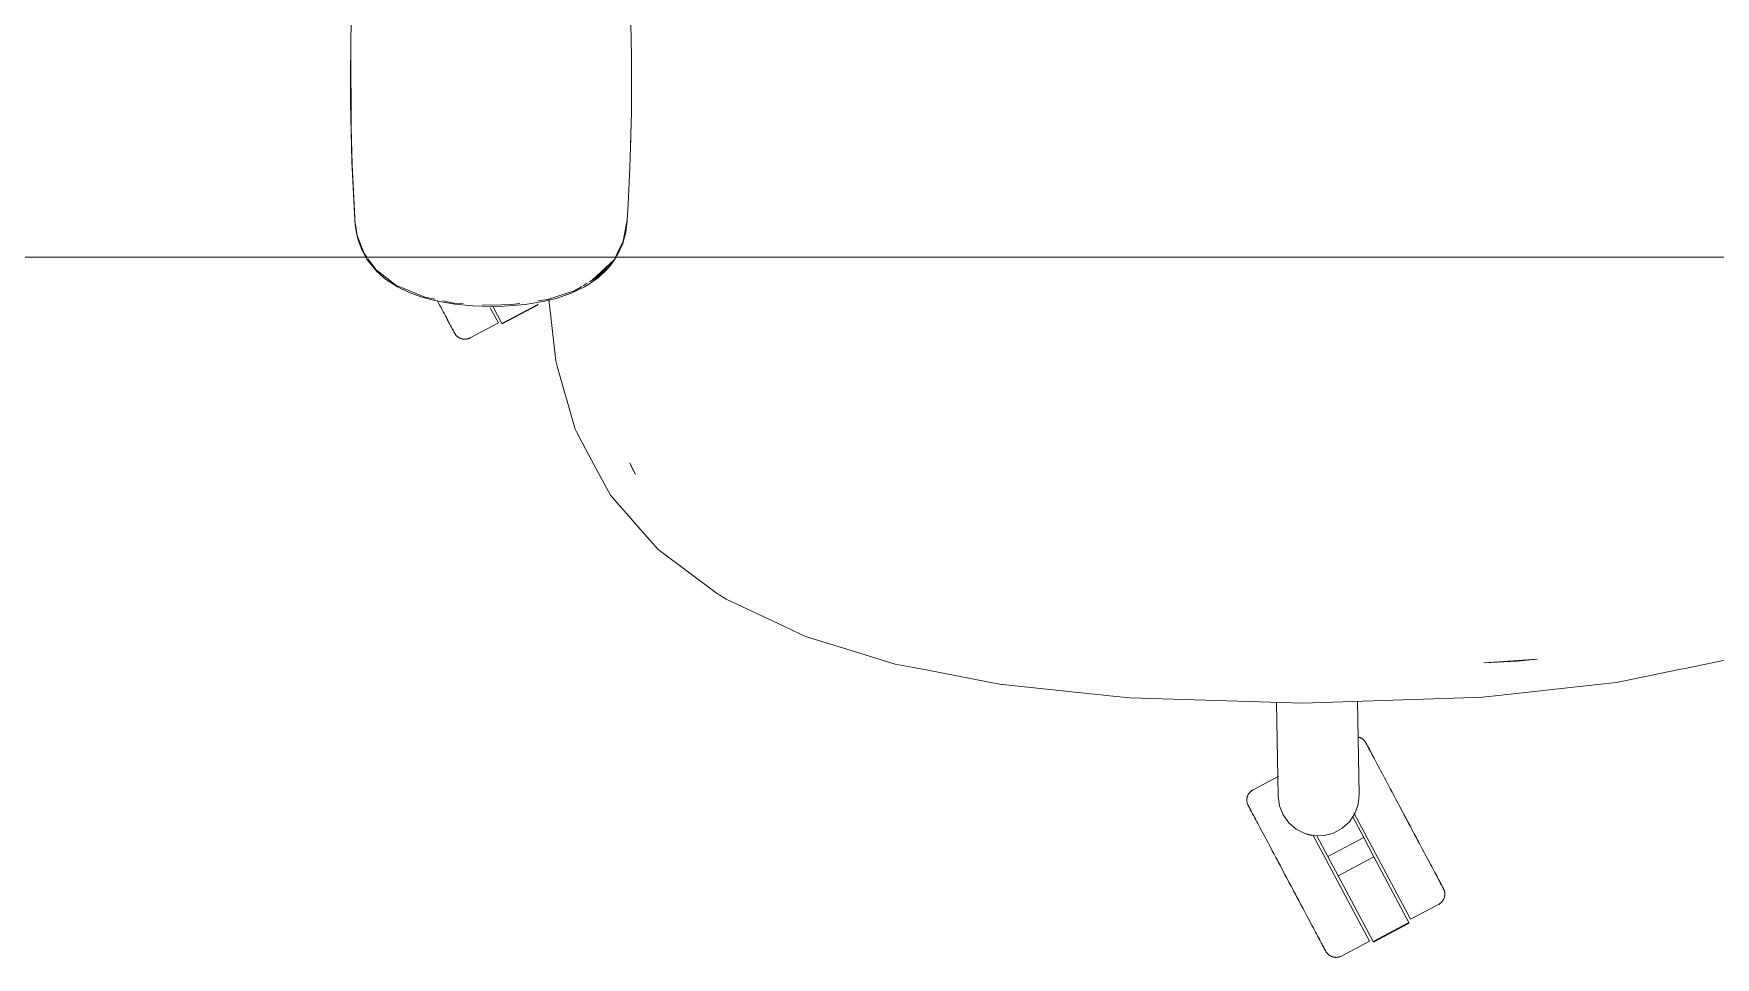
# Model space of a CAD drawing. Header units: millimetres. Extents: x 155927 to 326028, y -36033 to 97293.
# Drawn here: x 170437 to 171018, y 24744 to 25062 of the extents above; entities that cross this region are included whole.
import ezdxf

# ---------------------------------------------------------------- set-up
doc = ezdxf.new("R2010")
doc.units = ezdxf.units.MM
doc.header["$MEASUREMENT"] = 0
doc.layers.add('G-IMPT', color=8, linetype='CONTINUOUS', lineweight=9)
doc.layers.add('I-FURN', color=8, linetype='CONTINUOUS', lineweight=9)

msp = doc.modelspace()

# ---------------------------------------------------------------- linework, layer by layer
at = {"layer": 'G-IMPT'}
for p, q in [((170643.62, 25060.12), (170643.33, 25072.42)), ((170546.85, 25058.76), (170547.02, 25067.17)), ((170546.85, 25058.76), (170546.77, 25047.96)), ((170546.85, 25058.76), (170546.81, 25038.57)), ((170546.85, 25058.76), (170546.97, 25028.74)), ((170643.62, 25060.12), (170643.69, 25054.65)), ((170643.7, 25039.93), (170643.69, 25054.65)), ((170546.97, 25028.74), (170546.77, 25047.96)), ((170546.81, 25038.57), (170546.97, 25028.74)), ((170546.81, 25038.57), (170547.31, 25017.18)), ((170546.81, 25038.57), (170547.27, 25018.38)), ((170546.85, 25038.57), (170546.83, 25036.53)), ((170546.83, 25036.53), (170546.9, 25034.62)), ((170643.65, 25035.42), (170643.27, 25019.75)), ((170643.65, 25035.42), (170643.7, 25039.93)), ((170546.97, 25028.74), (170547.31, 25017.18)), ((170643.47, 25028.7), (170643.47, 25026.48)), ((170643.33, 25023.15), (170643.47, 25026.48)), ((170547.31, 25017.18), (170547.27, 25018.38)), ((170547.27, 25018.38), (170548.36, 24996.6)), ((170547.27, 25018.38), (170548.25, 24998.21)), ((170547.31, 25017.18), (170548.36, 24996.6)), ((170643.27, 25019.75), (170643.15, 25016.21)), ((170642.53, 25003.65), (170643.15, 25016.21)), ((170642.53, 25003.65), (170642.25, 24997.98)), ((170548.36, 24996.6), (170548.25, 24998.21)), ((170548.36, 24996.6), (170548.61, 24994.95)), ((170549.08, 24992.74), (170548.49, 24996.58)), ((170549.06, 24992.56), (170548.61, 24994.95)), ((170641.75, 24993.97), (170640.68, 24990.02)), ((170640.88, 24990.86), (170642.25, 24998.21)), ((170642.25, 24997.98), (170641.75, 24993.97)), ((170549.06, 24992.56), (170549.43, 24991.21)), ((170549.08, 24992.74), (170551.49, 24986.54)), ((170550.82, 24987.57), (170549.43, 24991.21)), ((170638.7, 24985.69), (170640.68, 24990.02)), ((170638.78, 24986.6), (170640.88, 24990.86)), ((170550.82, 24987.57), (170552.1, 24985.33)), ((170551.49, 24986.54), (170552.38, 24985.33)), ((170552.1, 24985.33), (170552.78, 24984.14)), ((170552.78, 24984.14), (170555.85, 24980.4)), ((170552.79, 24984.79), (170555.66, 24980.92)), ((170630.28, 24977.46), (170637.67, 24984.37)), ((170632.37, 24978.66), (170637.67, 24984.37)), ((170635.36, 24981.15), (170636.49, 24982.47)), ((170637.67, 24984.37), (170635.44, 24981.95)), ((170638.45, 24985.33), (170636.49, 24982.47)), ((170638.78, 24986.6), (170638.15, 24985.33)), ((170555.66, 24980.92), (170562.44, 24975.7)), ((170558.89, 24977.73), (170555.85, 24980.4)), ((170562.94, 24975.08), (170558.89, 24977.73)), ((170632.31, 24978.29), (170628.86, 24975.84)), ((170629.21, 24976.77), (170632.37, 24978.66)), ((170630.28, 24977.46), (170631.22, 24978.28)), ((170631.58, 24978.6), (170635.44, 24981.95)), ((170635.36, 24981.15), (170632.31, 24978.29)), ((170562.44, 24975.7), (170566.84, 24973.86)), ((170562.94, 24975.08), (170567.01, 24973.09)), ((170572.46, 24971.53), (170566.84, 24973.86)), ((170571.35, 24971.51), (170567.01, 24973.09)), ((170571.35, 24971.51), (170576.83, 24970.08)), ((170572.46, 24971.53), (170575.93, 24970.82)), ((170611.38, 24970.2), (170614.67, 24970.66)), ((170617.76, 24971.09), (170613.83, 24970.11)), ((170614.67, 24970.66), (170624.07, 24973.69)), ((170615.18, 24970.78), (170617.59, 24949.5)), ((170617.76, 24971.09), (170622.85, 24972.83)), ((170622.85, 24972.83), (170627.48, 24975.04)), ((170624.07, 24973.69), (170626.52, 24975.16)), ((170626.99, 24975.44), (170628.43, 24976.3)), ((170627.48, 24975.04), (170628.86, 24975.84)), ((170582.76, 24969.08), (170576.83, 24970.08)), ((170578.67, 24970.26), (170582.42, 24969.49)), ((170582.42, 24969.49), (170585.63, 24969.3)), ((170582.76, 24969.08), (170588.91, 24968.51)), ((170595.25, 24968.33), (170588.91, 24968.51)), ((170592.14, 24968.9), (170595.25, 24968.71)), ((170602.41, 24968.94), (170595.25, 24968.71)), ((170599.76, 24968.42), (170595.25, 24968.33)), ((170599.76, 24968.42), (170607.07, 24969)), ((170602.41, 24968.94), (170605.2, 24969.33)), ((170613.83, 24970.11), (170607.07, 24969)), ((170618.23, 24947.24), (170617.59, 24949.5)), ((170618.23, 24947.24), (170624.24, 24925.9)), ((170624.24, 24925.9), (170624.83, 24924.79)), ((170624.83, 24924.79), (170630.84, 24913.55)), ((170630.84, 24913.55), (170636.43, 24903.11)), ((170643.86, 24912.71), (170643.08, 24914.3)), ((170645.04, 24910.41), (170643.08, 24914.3)), ((170645.04, 24910.41), (170643.86, 24912.71)), ((170637.01, 24902.45), (170636.43, 24903.11)), ((170650.03, 24887.66), (170637.01, 24902.45)), ((170650.03, 24887.66), (170652.9, 24884.4)), ((170653.87, 24883.68), (170652.9, 24884.4)), ((170673.37, 24869.11), (170653.87, 24883.68)), ((170673.37, 24869.11), (170674.14, 24868.65)), ((170674.14, 24868.65), (170675.71, 24867.71)), ((170676.42, 24867.28), (170675.71, 24867.71)), ((170676.42, 24867.28), (170696.06, 24858.02)), ((170696.06, 24858.02), (170696.98, 24857.59)), ((170703.75, 24854.4), (170696.98, 24857.59)), ((170703.75, 24854.4), (170721.02, 24849.07)), ((170721.02, 24849.07), (170734.63, 24844.88)), ((170734.63, 24844.88), (170742.23, 24843.42)), ((170745.89, 24842.72), (170742.23, 24843.42)), ((170937.87, 24845.28), (170956.15, 24846.52)), ((170937.87, 24845.28), (170949.21, 24845.91)), ((170956.15, 24846.52), (170949.21, 24845.91)), ((171004.52, 24842.84), (171008.2, 24843.61)), ((171008.2, 24843.61), (171022.02, 24846.48)), ((170745.89, 24842.72), (170771.27, 24837.85)), ((170771.73, 24837.76), (170771.27, 24837.85)), ((170771.73, 24837.76), (170808.72, 24833.94)), ((170941.71, 24833.88), (170979.16, 24838.01)), ((170983.57, 24838.49), (170979.16, 24838.01)), ((171004.52, 24842.84), (170983.57, 24838.49)), ((170808.72, 24833.94), (170815.79, 24833.21)), ((170823.05, 24832.98), (170815.79, 24833.21)), ((170875.22, 24831.37), (170823.05, 24832.98)), ((170927.4, 24833.07), (170875.22, 24831.37)), ((170927.4, 24833.07), (170937.34, 24833.4)), ((170941.71, 24833.88), (170937.34, 24833.4))]:
    msp.add_line(p, q, dxfattribs=at)
at = {"layer": 'I-FURN'}
for p, q in [((171437.45, 24985.33), (169437.45, 24985.33)), ((169437.45, 24985.33), (171437.45, 24985.33)), ((170576.71, 24970.3), (170577.15, 24969.47)), ((170577.15, 24969.47), (170577.58, 24968.67)), ((170577.58, 24968.67), (170577.99, 24967.9)), ((170577.99, 24967.9), (170578.39, 24967.15)), ((170578.39, 24967.15), (170578.77, 24966.42)), ((170578.77, 24966.42), (170579.14, 24965.73)), ((170579.14, 24965.73), (170579.49, 24965.07)), ((170579.49, 24965.07), (170579.83, 24964.43)), ((170597.79, 24962.61), (170594.99, 24967.86)), ((170599.02, 24962.43), (170595.94, 24968.21)), ((170611.38, 24969), (170599.02, 24962.43)), ((170599.11, 24962.26), (170611.47, 24968.83)), ((170611.33, 24969.1), (170611.38, 24969)), ((170579.83, 24964.43), (170580.15, 24963.83)), ((170580.31, 24963.52), (170580, 24964.1)), ((170580.15, 24963.83), (170580.45, 24963.26)), ((170580.61, 24962.97), (170580.31, 24963.52)), ((170580.45, 24963.26), (170580.74, 24962.73)), ((170580.88, 24962.45), (170580.61, 24962.97)), ((170580.74, 24962.73), (170581, 24962.23)), ((170581.14, 24961.97), (170580.88, 24962.45)), ((170581, 24962.23), (170581.25, 24961.76)), ((170581.38, 24961.52), (170581.14, 24961.97)), ((170581.25, 24961.76), (170581.48, 24961.33)), ((170581.59, 24961.11), (170581.38, 24961.52)), ((170581.48, 24961.33), (170581.69, 24960.94)), ((170581.79, 24960.74), (170581.59, 24961.11)), ((170581.69, 24960.94), (170581.88, 24960.58)), ((170581.97, 24960.41), (170581.79, 24960.74)), ((170581.88, 24960.58), (170582.05, 24960.26)), ((170582.13, 24960.11), (170581.97, 24960.41)), ((170582.05, 24960.26), (170582.19, 24959.98)), ((170582.27, 24959.85), (170582.13, 24960.11)), ((170582.19, 24959.98), (170582.32, 24959.74)), ((170582.38, 24959.63), (170582.27, 24959.85)), ((170582.32, 24959.74), (170582.43, 24959.54)), ((170582.48, 24959.45), (170582.38, 24959.63)), ((170582.43, 24959.54), (170582.52, 24959.38)), ((170582.55, 24959.31), (170582.48, 24959.45)), ((170582.52, 24959.38), (170582.58, 24959.26)), ((170582.61, 24959.21), (170582.55, 24959.31)), ((170582.58, 24959.26), (170582.62, 24959.18)), ((170582.64, 24959.15), (170582.61, 24959.21)), ((170582.62, 24959.18), (170582.65, 24959.14)), ((170582.65, 24959.13), (170582.64, 24959.15)), ((170582.65, 24959.14), (170582.65, 24959.13)), ((170582.67, 24959.09), (170582.65, 24959.13)), ((170582.75, 24958.95), (170582.67, 24959.09)), ((170588.1, 24957.46), (170597.79, 24962.61)), ((170582.84, 24958.81), (170582.75, 24958.95)), ((170582.93, 24958.68), (170582.84, 24958.81)), ((170583.02, 24958.55), (170582.93, 24958.68)), ((170583.12, 24958.43), (170583.02, 24958.55)), ((170583.23, 24958.31), (170583.12, 24958.43)), ((170583.34, 24958.19), (170583.23, 24958.31)), ((170583.46, 24958.08), (170583.34, 24958.19)), ((170583.58, 24957.97), (170583.46, 24958.08)), ((170583.7, 24957.87), (170583.58, 24957.97)), ((170583.83, 24957.77), (170583.7, 24957.87)), ((170583.96, 24957.68), (170583.83, 24957.77)), ((170584.1, 24957.59), (170583.96, 24957.68)), ((170584.24, 24957.51), (170584.1, 24957.59)), ((170584.38, 24957.43), (170584.24, 24957.51)), ((170584.52, 24957.36), (170584.38, 24957.43)), ((170584.67, 24957.3), (170584.52, 24957.36)), ((170584.82, 24957.24), (170584.67, 24957.3)), ((170584.97, 24957.18), (170584.82, 24957.24)), ((170585.13, 24957.14), (170584.97, 24957.18)), ((170585.28, 24957.1), (170585.13, 24957.14)), ((170585.44, 24957.06), (170585.28, 24957.1)), ((170585.6, 24957.04), (170585.44, 24957.06)), ((170585.76, 24957.02), (170585.6, 24957.04)), ((170585.92, 24957), (170585.76, 24957.02)), ((170586.08, 24956.99), (170585.92, 24957)), ((170586.24, 24956.99), (170586.08, 24956.99)), ((170586.4, 24957), (170586.24, 24956.99)), ((170586.56, 24957.01), (170586.4, 24957)), ((170586.72, 24957.02), (170586.56, 24957.01)), ((170586.88, 24957.05), (170586.72, 24957.02)), ((170587.04, 24957.08), (170586.88, 24957.05)), ((170587.2, 24957.11), (170587.04, 24957.08)), ((170587.36, 24957.16), (170587.2, 24957.11)), ((170587.51, 24957.21), (170587.36, 24957.16)), ((170587.66, 24957.26), (170587.51, 24957.21)), ((170587.81, 24957.32), (170587.66, 24957.26)), ((170587.96, 24957.39), (170587.81, 24957.32)), ((170588.1, 24957.46), (170587.96, 24957.39)), ((170866.75, 24799.31), (170866.19, 24831.65)), ((170894.17, 24831.99), (170894.74, 24799.8)), ((170894.44, 24819.67), (170894.6, 24819.63)), ((170894.6, 24819.63), (170894.75, 24819.58)), ((170894.75, 24819.58), (170894.91, 24819.53)), ((170894.91, 24819.53), (170895.06, 24819.47)), ((170895.06, 24819.47), (170895.21, 24819.41)), ((170895.21, 24819.41), (170895.35, 24819.34)), ((170895.35, 24819.34), (170895.49, 24819.26)), ((170895.49, 24819.26), (170895.63, 24819.18)), ((170895.63, 24819.18), (170895.77, 24819.09)), ((170895.77, 24819.09), (170895.9, 24819)), ((170895.9, 24819), (170896.03, 24818.9)), ((170896.03, 24818.9), (170896.15, 24818.8)), ((170896.15, 24818.8), (170896.27, 24818.69)), ((170896.27, 24818.69), (170896.39, 24818.58)), ((170896.39, 24818.58), (170896.5, 24818.46)), ((170896.5, 24818.46), (170896.6, 24818.34)), ((170896.6, 24818.34), (170896.71, 24818.22)), ((170896.71, 24818.22), (170896.8, 24818.09)), ((170896.8, 24818.09), (170896.89, 24817.96)), ((170896.89, 24817.96), (170896.98, 24817.82)), ((170896.98, 24817.82), (170897.06, 24817.68)), ((170897.06, 24817.68), (170897.08, 24817.64)), ((170897.08, 24817.64), (170897.09, 24817.62)), ((170897.08, 24817.63), (170897.08, 24817.64)), ((170897.1, 24817.59), (170897.08, 24817.63)), ((170897.09, 24817.62), (170897.12, 24817.56)), ((170897.15, 24817.51), (170897.1, 24817.59)), ((170897.12, 24817.56), (170897.17, 24817.46)), ((170897.21, 24817.39), (170897.15, 24817.51)), ((170897.17, 24817.46), (170897.25, 24817.32)), ((170897.3, 24817.23), (170897.21, 24817.39)), ((170897.25, 24817.32), (170897.35, 24817.14)), ((170897.41, 24817.03), (170897.3, 24817.23)), ((170897.35, 24817.14), (170897.46, 24816.92)), ((170897.53, 24816.79), (170897.41, 24817.03)), ((170897.46, 24816.92), (170897.6, 24816.66)), ((170897.68, 24816.51), (170897.53, 24816.79)), ((170897.6, 24816.66), (170897.76, 24816.36)), ((170897.85, 24816.19), (170897.68, 24816.51)), ((170897.76, 24816.36), (170897.94, 24816.03)), ((170898.04, 24815.83), (170897.85, 24816.19)), ((170897.94, 24816.03), (170898.13, 24815.66)), ((170898.25, 24815.44), (170898.04, 24815.83)), ((170898.13, 24815.66), (170898.35, 24815.25)), ((170898.48, 24815.01), (170898.25, 24815.44)), ((170898.35, 24815.25), (170898.59, 24814.8)), ((170898.73, 24814.54), (170898.48, 24815.01)), ((170898.59, 24814.8), (170898.85, 24814.32)), ((170898.99, 24814.04), (170898.73, 24814.54)), ((170898.85, 24814.32), (170899.12, 24813.8)), ((170899.28, 24813.51), (170898.99, 24814.04)), ((170899.12, 24813.8), (170899.41, 24813.25)), ((170899.58, 24812.94), (170899.28, 24813.51)), ((170899.41, 24813.25), (170899.72, 24812.67)), ((170899.9, 24812.34), (170899.58, 24812.94)), ((170900.24, 24811.7), (170899.9, 24812.34)), ((170900.59, 24811.04), (170900.24, 24811.7)), ((170900.96, 24810.35), (170900.59, 24811.04)), ((170901.34, 24809.62), (170900.96, 24810.35)), ((170901.74, 24808.87), (170901.34, 24809.62)), ((170902.15, 24808.1), (170901.74, 24808.87)), ((170866.97, 24806.2), (170858.13, 24801.5)), ((170902.58, 24807.3), (170902.15, 24808.1)), ((170903.02, 24806.47), (170902.58, 24807.3)), ((170903.47, 24805.63), (170903.02, 24806.47)), ((170903.93, 24804.76), (170903.47, 24805.63)), ((170904.4, 24803.87), (170903.93, 24804.76)), ((170904.88, 24802.96), (170904.4, 24803.87)), ((170904.62, 24803.46), (170905.11, 24802.54)), ((170905.37, 24802.04), (170904.88, 24802.96)), ((170905.11, 24802.54), (170905.6, 24801.61)), ((170855.99, 24798.06), (170856, 24798.22)), ((170855.99, 24797.9), (170855.99, 24798.06)), ((170856, 24797.74), (170855.99, 24797.9)), ((170856, 24798.22), (170856.02, 24798.38)), ((170856.01, 24797.58), (170856, 24797.74)), ((170856.02, 24797.42), (170856.01, 24797.58)), ((170856.02, 24798.38), (170856.04, 24798.54)), ((170856.05, 24797.26), (170856.02, 24797.42)), ((170856.04, 24798.54), (170856.07, 24798.7)), ((170856.08, 24797.1), (170856.05, 24797.26)), ((170856.07, 24798.7), (170856.1, 24798.86)), ((170856.12, 24796.94), (170856.08, 24797.1)), ((170856.1, 24798.86), (170856.14, 24799.02)), ((170856.16, 24796.79), (170856.12, 24796.94)), ((170856.14, 24799.02), (170856.19, 24799.17)), ((170856.21, 24796.64), (170856.16, 24796.79)), ((170856.19, 24799.17), (170856.24, 24799.32)), ((170856.26, 24796.48), (170856.21, 24796.64)), ((170856.24, 24799.32), (170856.3, 24799.47)), ((170856.3, 24799.47), (170856.36, 24799.62)), ((170856.36, 24799.62), (170856.43, 24799.77)), ((170856.43, 24799.77), (170856.51, 24799.91)), ((170856.51, 24799.91), (170856.59, 24800.05)), ((170856.59, 24800.05), (170856.68, 24800.18)), ((170856.68, 24800.18), (170856.77, 24800.32)), ((170856.77, 24800.32), (170856.87, 24800.44)), ((170856.87, 24800.44), (170856.97, 24800.57)), ((170856.97, 24800.57), (170857.08, 24800.69)), ((170857.08, 24800.69), (170857.19, 24800.8)), ((170857.19, 24800.8), (170857.31, 24800.91)), ((170857.31, 24800.91), (170857.43, 24801.02)), ((170857.43, 24801.02), (170857.55, 24801.12)), ((170857.55, 24801.12), (170857.68, 24801.22)), ((170857.68, 24801.22), (170857.81, 24801.31)), ((170857.81, 24801.31), (170857.95, 24801.39)), ((170857.95, 24801.39), (170858.09, 24801.47)), ((170858.09, 24801.47), (170858.13, 24801.5)), ((170867.22, 24795.97), (170866.75, 24799.31)), ((170894.74, 24799.8), (170894.39, 24796.44)), ((170905.87, 24801.1), (170905.37, 24802.04)), ((170905.6, 24801.61), (170906.1, 24800.67)), ((170906.38, 24800.15), (170905.87, 24801.1)), ((170906.1, 24800.67), (170906.61, 24799.71)), ((170906.89, 24799.19), (170906.38, 24800.15)), ((170906.61, 24799.71), (170907.13, 24798.74)), ((170907.41, 24798.21), (170906.89, 24799.19)), ((170907.13, 24798.74), (170907.65, 24797.76)), ((170907.93, 24797.23), (170907.41, 24798.21)), ((170907.65, 24797.76), (170908.17, 24796.78)), ((170908.46, 24796.24), (170907.93, 24797.23)), ((170908.17, 24796.78), (170908.7, 24795.78)), ((170856.32, 24796.34), (170856.26, 24796.48)), ((170856.39, 24796.19), (170856.32, 24796.34)), ((170856.46, 24796.04), (170856.39, 24796.19)), ((170856.47, 24796.04), (170856.46, 24796.04)), ((170856.46, 24796.04), (170856.47, 24796.02)), ((170856.49, 24796), (170856.47, 24796.04)), ((170856.47, 24796.02), (170856.51, 24795.96)), ((170856.53, 24795.92), (170856.49, 24796)), ((170856.51, 24795.96), (170856.56, 24795.86)), ((170856.6, 24795.79), (170856.53, 24795.92)), ((170856.56, 24795.86), (170856.63, 24795.72)), ((170856.68, 24795.63), (170856.6, 24795.79)), ((170856.63, 24795.72), (170856.73, 24795.54)), ((170856.79, 24795.43), (170856.68, 24795.63)), ((170856.73, 24795.54), (170856.85, 24795.32)), ((170856.92, 24795.19), (170856.79, 24795.43)), ((170856.85, 24795.32), (170856.98, 24795.07)), ((170857.07, 24794.91), (170856.92, 24795.19)), ((170856.98, 24795.07), (170857.14, 24794.77)), ((170857.24, 24794.59), (170857.07, 24794.91)), ((170857.14, 24794.77), (170857.32, 24794.43)), ((170857.42, 24794.24), (170857.24, 24794.59)), ((170857.32, 24794.43), (170857.52, 24794.06)), ((170857.63, 24793.84), (170857.42, 24794.24)), ((170857.52, 24794.06), (170857.74, 24793.65)), ((170857.86, 24793.41), (170857.63, 24793.84)), ((170857.74, 24793.65), (170857.97, 24793.2)), ((170858.11, 24792.95), (170857.86, 24793.41)), ((170857.97, 24793.2), (170858.23, 24792.72)), ((170858.38, 24792.45), (170858.11, 24792.95)), ((170858.23, 24792.72), (170858.5, 24792.21)), ((170858.66, 24791.91), (170858.38, 24792.45)), ((170858.5, 24792.21), (170858.8, 24791.65)), ((170858.96, 24791.34), (170858.66, 24791.91)), ((170858.8, 24791.65), (170859.11, 24791.07)), ((170859.11, 24791.07), (170859.44, 24790.45)), ((170868.47, 24792.83), (170867.22, 24795.97)), ((170870.43, 24790.09), (170868.47, 24792.83)), ((170893.25, 24793.27), (170891.38, 24790.46)), ((170892.52, 24792.14), (170896.32, 24784.99)), ((170912.46, 24756.77), (170892.92, 24793.51)), ((170894.39, 24796.44), (170893.25, 24793.27)), ((170908.99, 24795.24), (170908.46, 24796.24)), ((170908.7, 24795.78), (170909.23, 24794.78)), ((170909.52, 24794.24), (170908.99, 24795.24)), ((170909.23, 24794.78), (170909.77, 24793.78)), ((170910.05, 24793.24), (170909.52, 24794.24)), ((170909.77, 24793.78), (170910.3, 24792.77)), ((170910.59, 24792.23), (170910.05, 24793.24)), ((170910.3, 24792.77), (170910.83, 24791.77)), ((170911.12, 24791.23), (170910.59, 24792.23)), ((170910.83, 24791.77), (170911.37, 24790.77)), ((170911.66, 24790.22), (170911.12, 24791.23)), ((170859.44, 24790.45), (170859.78, 24789.81)), ((170859.78, 24789.81), (170860.14, 24789.13)), ((170860.14, 24789.13), (170860.52, 24788.42)), ((170860.52, 24788.42), (170860.91, 24787.69)), ((170860.91, 24787.69), (170861.31, 24786.92)), ((170861.31, 24786.92), (170861.73, 24786.14)), ((170861.73, 24786.14), (170862.16, 24785.32)), ((170862.16, 24785.32), (170862.61, 24784.49)), ((170873, 24787.9), (170870.43, 24790.09)), ((170876.01, 24786.38), (170873, 24787.9)), ((170879.3, 24785.63), (170876.01, 24786.38)), ((170898.33, 24749.25), (170878.81, 24785.97)), ((170882.67, 24785.69), (170879.3, 24785.63)), ((170883.96, 24778.42), (170880.16, 24785.56)), ((170885.93, 24786.56), (170882.67, 24785.69)), ((170888.89, 24788.18), (170885.93, 24786.56)), ((170891.38, 24790.46), (170888.89, 24788.18)), ((170911.37, 24790.77), (170911.9, 24789.76)), ((170912.19, 24789.22), (170911.66, 24790.22)), ((170911.9, 24789.76), (170912.43, 24788.77)), ((170912.72, 24788.23), (170912.19, 24789.22)), ((170912.43, 24788.77), (170912.96, 24787.78)), ((170913.24, 24787.24), (170912.72, 24788.23)), ((170912.96, 24787.78), (170913.48, 24786.79)), ((170913.76, 24786.26), (170913.24, 24787.24)), ((170913.48, 24786.79), (170914, 24785.82)), ((170914.28, 24785.3), (170913.76, 24786.26)), ((170914, 24785.82), (170914.51, 24784.85)), ((170914.79, 24784.34), (170914.28, 24785.3)), ((170862.85, 24784.03), (170862.4, 24784.88)), ((170862.61, 24784.49), (170863.06, 24783.63)), ((170863.31, 24783.16), (170862.85, 24784.03)), ((170863.06, 24783.63), (170863.53, 24782.76)), ((170863.79, 24782.27), (170863.31, 24783.16)), ((170863.53, 24782.76), (170864.01, 24781.86)), ((170864.27, 24781.37), (170863.79, 24782.27)), ((170864.01, 24781.86), (170864.49, 24780.95)), ((170864.76, 24780.45), (170864.27, 24781.37)), ((170864.49, 24780.95), (170864.99, 24780.02)), ((170865.26, 24779.51), (170864.76, 24780.45)), ((170864.99, 24780.02), (170865.49, 24779.07)), ((170865.76, 24778.56), (170865.26, 24779.51)), ((170896.32, 24784.99), (170883.96, 24778.42)), ((170896.32, 24784.99), (170899.85, 24778.35)), ((170914.51, 24784.85), (170915.02, 24783.9)), ((170915.29, 24783.39), (170914.79, 24784.34)), ((170915.02, 24783.9), (170915.52, 24782.96)), ((170915.78, 24782.46), (170915.29, 24783.39)), ((170915.52, 24782.96), (170916.01, 24782.04)), ((170916.27, 24781.55), (170915.78, 24782.46)), ((170916.01, 24782.04), (170916.49, 24781.14)), ((170916.74, 24780.66), (170916.27, 24781.55)), ((170916.49, 24781.14), (170916.96, 24780.25)), ((170917.21, 24779.78), (170916.74, 24780.66)), ((170916.96, 24780.25), (170917.42, 24779.38)), ((170917.67, 24778.92), (170917.21, 24779.78)), ((170917.42, 24779.38), (170917.87, 24778.53)), ((170865.49, 24779.07), (170866, 24778.11)), ((170866.27, 24777.59), (170865.76, 24778.56)), ((170866, 24778.11), (170866.51, 24777.15)), ((170866.79, 24776.62), (170866.27, 24777.59)), ((170866.51, 24777.15), (170867.03, 24776.17)), ((170867.32, 24775.64), (170866.79, 24776.62)), ((170867.03, 24776.17), (170867.56, 24775.18)), ((170867.84, 24774.64), (170867.32, 24775.64)), ((170867.56, 24775.18), (170868.09, 24774.19)), ((170868.37, 24773.65), (170867.84, 24774.64)), ((170868.09, 24774.19), (170868.62, 24773.19)), ((170868.9, 24772.65), (170868.37, 24773.65)), ((170887.49, 24771.78), (170883.96, 24778.42)), ((170899.85, 24778.35), (170887.49, 24771.78)), ((170899.85, 24778.35), (170911.92, 24755.64)), ((170918.11, 24778.09), (170917.67, 24778.92)), ((170918.54, 24777.27), (170918.11, 24778.09)), ((170918.96, 24776.49), (170918.54, 24777.27)), ((170919.37, 24775.73), (170918.96, 24776.49)), ((170919.76, 24774.99), (170919.37, 24775.73)), ((170920.13, 24774.28), (170919.76, 24774.99)), ((170920.49, 24773.6), (170920.13, 24774.28)), ((170920.84, 24772.96), (170920.49, 24773.6)), ((170868.62, 24773.19), (170869.15, 24772.18)), ((170869.44, 24771.64), (170868.9, 24772.65)), ((170869.15, 24772.18), (170869.68, 24771.18)), ((170869.97, 24770.64), (170869.44, 24771.64)), ((170869.68, 24771.18), (170870.22, 24770.17)), ((170870.51, 24769.63), (170869.97, 24770.64)), ((170870.22, 24770.17), (170870.75, 24769.17)), ((170871.04, 24768.63), (170870.51, 24769.63)), ((170870.75, 24769.17), (170871.29, 24768.17)), ((170871.57, 24767.63), (170871.04, 24768.63)), ((170871.29, 24768.17), (170871.82, 24767.17)), ((170872.1, 24766.64), (170871.57, 24767.63)), ((170899.56, 24749.07), (170887.49, 24771.78)), ((170921.17, 24772.34), (170920.84, 24772.96)), ((170921.48, 24771.76), (170921.17, 24772.34)), ((170921.31, 24772.07), (170921.61, 24771.5)), ((170921.77, 24771.21), (170921.48, 24771.76)), ((170921.61, 24771.5), (170921.9, 24770.96)), ((170922.04, 24770.69), (170921.77, 24771.21)), ((170921.9, 24770.96), (170922.16, 24770.46)), ((170922.3, 24770.21), (170922.04, 24770.69)), ((170922.16, 24770.46), (170922.41, 24770)), ((170922.54, 24769.76), (170922.3, 24770.21)), ((170922.41, 24770), (170922.64, 24769.57)), ((170922.76, 24769.35), (170922.54, 24769.76)), ((170922.64, 24769.57), (170922.85, 24769.17)), ((170922.95, 24768.98), (170922.76, 24769.35)), ((170922.85, 24769.17), (170923.04, 24768.82)), ((170923.13, 24768.64), (170922.95, 24768.98)), ((170923.04, 24768.82), (170923.21, 24768.5)), ((170923.29, 24768.34), (170923.13, 24768.64)), ((170923.21, 24768.5), (170923.36, 24768.22)), ((170923.43, 24768.09), (170923.29, 24768.34)), ((170923.36, 24768.22), (170923.48, 24767.98)), ((170923.54, 24767.87), (170923.43, 24768.09)), ((170923.48, 24767.98), (170923.59, 24767.78)), ((170923.64, 24767.69), (170923.54, 24767.87)), ((170923.59, 24767.78), (170923.68, 24767.62)), ((170923.71, 24767.55), (170923.64, 24767.69)), ((170923.68, 24767.62), (170923.74, 24767.5)), ((170871.82, 24767.17), (170872.34, 24766.18)), ((170872.63, 24765.65), (170872.1, 24766.64)), ((170872.34, 24766.18), (170872.87, 24765.2)), ((170873.15, 24764.67), (170872.63, 24765.65)), ((170872.87, 24765.2), (170873.38, 24764.22)), ((170873.66, 24763.7), (170873.15, 24764.67)), ((170873.38, 24764.22), (170873.9, 24763.26)), ((170874.17, 24762.74), (170873.66, 24763.7)), ((170873.9, 24763.26), (170874.4, 24762.31)), ((170874.67, 24761.8), (170874.17, 24762.74)), ((170874.4, 24762.31), (170874.9, 24761.37)), ((170875.17, 24760.87), (170874.67, 24761.8)), ((170912.46, 24756.77), (170922.14, 24761.92)), ((170922.18, 24761.94), (170922.14, 24761.92)), ((170922.32, 24762.02), (170922.18, 24761.94)), ((170922.46, 24762.1), (170922.32, 24762.02)), ((170922.59, 24762.19), (170922.46, 24762.1)), ((170922.72, 24762.29), (170922.59, 24762.19)), ((170922.85, 24762.39), (170922.72, 24762.29)), ((170922.97, 24762.5), (170922.85, 24762.39)), ((170923.08, 24762.61), (170922.97, 24762.5)), ((170923.2, 24762.72), (170923.08, 24762.61)), ((170923.3, 24762.84), (170923.2, 24762.72)), ((170923.41, 24762.97), (170923.3, 24762.84)), ((170923.51, 24763.1), (170923.41, 24762.97)), ((170923.6, 24763.23), (170923.51, 24763.1)), ((170923.68, 24763.36), (170923.6, 24763.23)), ((170923.77, 24763.5), (170923.68, 24763.36)), ((170923.77, 24767.45), (170923.71, 24767.55)), ((170923.74, 24767.5), (170923.78, 24767.41)), ((170923.8, 24767.39), (170923.77, 24767.45)), ((170923.84, 24763.64), (170923.77, 24763.5)), ((170923.78, 24767.41), (170923.81, 24767.37)), ((170923.81, 24767.37), (170923.8, 24767.39)), ((170923.81, 24767.37), (170923.88, 24767.22)), ((170923.81, 24767.37), (170923.81, 24767.37)), ((170923.91, 24763.79), (170923.84, 24763.64)), ((170923.88, 24767.22), (170923.95, 24767.08)), ((170923.98, 24763.94), (170923.91, 24763.79)), ((170923.95, 24767.08), (170924.01, 24766.93)), ((170924.04, 24764.09), (170923.98, 24763.94)), ((170924.01, 24766.93), (170924.07, 24766.77)), ((170924.09, 24764.24), (170924.04, 24764.09)), ((170924.07, 24766.77), (170924.12, 24766.62)), ((170924.13, 24764.39), (170924.09, 24764.24)), ((170924.12, 24766.62), (170924.16, 24766.47)), ((170924.17, 24764.55), (170924.13, 24764.39)), ((170924.16, 24766.47), (170924.19, 24766.31)), ((170924.21, 24764.71), (170924.17, 24764.55)), ((170924.19, 24766.31), (170924.22, 24766.15)), ((170924.24, 24764.87), (170924.21, 24764.71)), ((170924.22, 24766.15), (170924.25, 24765.99)), ((170924.26, 24765.03), (170924.24, 24764.87)), ((170924.25, 24765.99), (170924.27, 24765.83)), ((170924.27, 24765.19), (170924.26, 24765.03)), ((170924.27, 24765.83), (170924.28, 24765.67)), ((170924.28, 24765.35), (170924.27, 24765.19)), ((170924.28, 24765.67), (170924.28, 24765.51)), ((170924.28, 24765.51), (170924.28, 24765.35)), ((170874.9, 24761.37), (170875.39, 24760.45)), ((170875.65, 24759.96), (170875.17, 24760.87)), ((170875.39, 24760.45), (170875.87, 24759.54)), ((170875.87, 24759.54), (170876.34, 24758.65)), ((170876.34, 24758.65), (170876.81, 24757.79)), ((170876.81, 24757.79), (170877.26, 24756.94)), ((170877.26, 24756.94), (170877.69, 24756.11)), ((170877.69, 24756.11), (170878.12, 24755.31)), ((170878.12, 24755.31), (170878.53, 24754.54)), ((170878.53, 24754.54), (170878.93, 24753.79)), ((170878.93, 24753.79), (170879.32, 24753.07)), ((170879.32, 24753.07), (170879.68, 24752.37)), ((170879.68, 24752.37), (170880.04, 24751.71)), ((170880.04, 24751.71), (170880.37, 24751.07)), ((170880.37, 24751.07), (170880.69, 24750.47)), ((170880.86, 24750.16), (170880.55, 24750.75)), ((170880.69, 24750.47), (170881, 24749.9)), ((170911.92, 24755.64), (170899.56, 24749.07)), ((170899.65, 24748.9), (170912.01, 24755.47)), ((170881.15, 24749.61), (170880.86, 24750.16)), ((170881, 24749.9), (170881.28, 24749.37)), ((170881.43, 24749.09), (170881.15, 24749.61)), ((170881.28, 24749.37), (170881.55, 24748.87)), ((170881.68, 24748.61), (170881.43, 24749.09)), ((170881.55, 24748.87), (170881.8, 24748.4)), ((170881.92, 24748.16), (170881.68, 24748.61)), ((170881.8, 24748.4), (170882.02, 24747.97)), ((170882.14, 24747.75), (170881.92, 24748.16)), ((170882.02, 24747.97), (170882.23, 24747.58)), ((170882.34, 24747.38), (170882.14, 24747.75)), ((170882.23, 24747.58), (170882.42, 24747.22)), ((170882.52, 24747.05), (170882.34, 24747.38)), ((170882.42, 24747.22), (170882.59, 24746.9)), ((170882.67, 24746.75), (170882.52, 24747.05)), ((170882.59, 24746.9), (170882.74, 24746.63)), ((170882.81, 24746.49), (170882.67, 24746.75)), ((170882.74, 24746.63), (170882.87, 24746.38)), ((170882.93, 24746.27), (170882.81, 24746.49)), ((170882.87, 24746.38), (170882.97, 24746.18)), ((170883.02, 24746.09), (170882.93, 24746.27)), ((170882.97, 24746.18), (170883.06, 24746.02)), ((170883.1, 24745.95), (170883.02, 24746.09)), ((170883.06, 24746.02), (170883.13, 24745.9)), ((170883.15, 24745.85), (170883.1, 24745.95)), ((170883.13, 24745.9), (170883.17, 24745.82)), ((170883.18, 24745.79), (170883.15, 24745.85)), ((170883.17, 24745.82), (170883.19, 24745.78)), ((170883.19, 24745.77), (170883.18, 24745.79)), ((170883.19, 24745.78), (170883.19, 24745.77)), ((170883.22, 24745.73), (170883.19, 24745.77)), ((170883.3, 24745.59), (170883.22, 24745.73)), ((170883.38, 24745.46), (170883.3, 24745.59)), ((170883.47, 24745.32), (170883.38, 24745.46)), ((170883.57, 24745.19), (170883.47, 24745.32)), ((170883.67, 24745.07), (170883.57, 24745.19)), ((170883.78, 24744.95), (170883.67, 24745.07)), ((170883.89, 24744.83), (170883.78, 24744.95)), ((170884, 24744.72), (170883.89, 24744.83)), ((170884.12, 24744.61), (170884, 24744.72)), ((170884.25, 24744.51), (170884.12, 24744.61)), ((170884.37, 24744.41), (170884.25, 24744.51)), ((170884.51, 24744.32), (170884.37, 24744.41)), ((170888.65, 24744.1), (170898.33, 24749.25)), ((170884.64, 24744.23), (170884.51, 24744.32)), ((170884.78, 24744.15), (170884.64, 24744.23)), ((170884.92, 24744.07), (170884.78, 24744.15)), ((170885.07, 24744), (170884.92, 24744.07)), ((170885.22, 24743.94), (170885.07, 24744)), ((170885.37, 24743.88), (170885.22, 24743.94)), ((170885.52, 24743.83), (170885.37, 24743.88)), ((170885.67, 24743.78), (170885.52, 24743.83)), ((170885.83, 24743.74), (170885.67, 24743.78)), ((170885.99, 24743.71), (170885.83, 24743.74)), ((170886.15, 24743.68), (170885.99, 24743.71)), ((170886.31, 24743.66), (170886.15, 24743.68)), ((170886.47, 24743.64), (170886.31, 24743.66)), ((170886.63, 24743.63), (170886.47, 24743.64)), ((170886.79, 24743.63), (170886.63, 24743.63)), ((170886.95, 24743.64), (170886.79, 24743.63)), ((170887.11, 24743.65), (170886.95, 24743.64)), ((170887.27, 24743.67), (170887.11, 24743.65)), ((170887.43, 24743.69), (170887.27, 24743.67)), ((170887.59, 24743.72), (170887.43, 24743.69)), ((170887.75, 24743.76), (170887.59, 24743.72)), ((170887.9, 24743.8), (170887.75, 24743.76)), ((170888.05, 24743.85), (170887.9, 24743.8)), ((170888.21, 24743.9), (170888.05, 24743.85)), ((170888.35, 24743.96), (170888.21, 24743.9)), ((170888.5, 24744.03), (170888.35, 24743.96)), ((170888.65, 24744.1), (170888.5, 24744.03))]:
    msp.add_line(p, q, dxfattribs=at)
msp.add_arc((170880.75, 24799.36), 13.81, 252.66397, 257.65266, dxfattribs=at)
msp.add_open_spline([(170878.39, 24785.75), (170877.95, 24785.83), (170877.53, 24785.93), (170877.11, 24786.05)], degree=3, dxfattribs=at)

doc.saveas('drawing.dxf')
